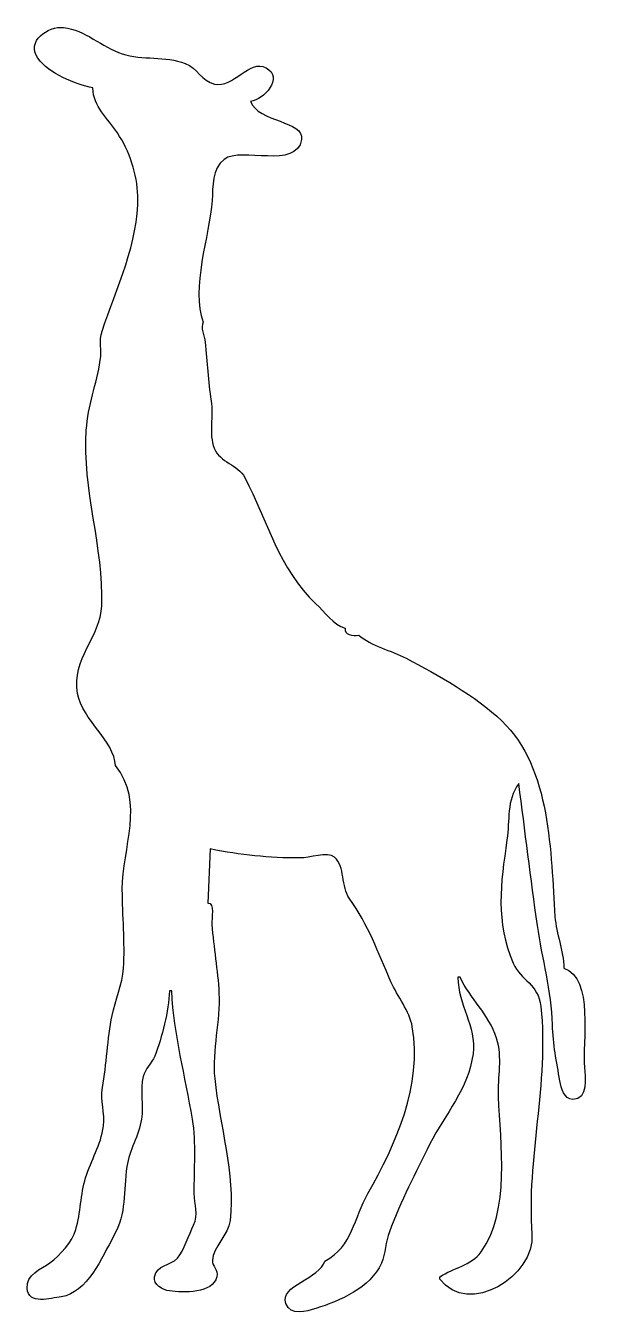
# Model space of a CAD drawing. Header units: centimetres. Extents: x -3 to 3.6, y -7.6 to 7.6.
import ezdxf

# ---------------------------------------------------------------- set-up
doc = ezdxf.new("R2010")
doc.units = ezdxf.units.CM
doc.header["$MEASUREMENT"] = 0
doc.layers.add('Layer 1', color=7, linetype='Continuous')

msp = doc.modelspace()

# ---------------------------------------------------------------- linework, layer by layer
at = {"layer": 'Layer 1'}
msp.add_open_spline([(-2.24578, 6.85424), (-2.24005, 6.62849), (-2.07386, 6.50098), (-1.9575, 6.32507), (-1.9575, 6.32507), (-1.81692, 6.11256), (-1.7231, 5.84108), (-1.71804, 5.58424), (-1.71804, 5.58424), (-1.70725, 5.03563), (-1.96888, 4.50093), (-2.13717, 3.99674), (-2.13717, 3.99674), (-2.17646, 3.87903), (-2.13891, 3.77036), (-2.15806, 3.65278), (-2.15806, 3.65278), (-2.20391, 3.37121), (-2.30295, 3.12224), (-2.32279, 2.83257), (-2.32279, 2.83257), (-2.37038, 2.13757), (-2.11588, 1.4547), (-2.14111, 0.76882), (-2.14111, 0.76882), (-2.15476, 0.39782), (-2.49774, 0.15107), (-2.42497, -0.26305), (-2.42497, -0.26305), (-2.36992, -0.57632), (-1.99251, -0.81685), (-1.9812, -1.10972), (-1.9812, -1.10972), (-1.63101, -1.53705), (-1.89971, -2.07606), (-1.89974, -2.56493), (-1.89974, -2.56493), (-1.89976, -2.87301), (-1.86633, -3.18281), (-1.88539, -3.49097), (-1.88539, -3.49097), (-1.89704, -3.67935), (-1.98338, -3.86218), (-2.02052, -4.04659), (-2.02052, -4.04659), (-2.07591, -4.32163), (-2.08445, -4.61667), (-2.13299, -4.89326), (-2.13299, -4.89326), (-2.15954, -5.04455), (-2.10194, -5.19303), (-2.12153, -5.34305), (-2.12153, -5.34305), (-2.15195, -5.57596), (-2.26597, -5.73604), (-2.33083, -5.95159), (-2.33083, -5.95159), (-2.39039, -6.1495), (-2.38902, -6.36411), (-2.44612, -6.56014), (-2.44612, -6.56014), (-2.48672, -6.69952), (-2.63176, -6.86848), (-2.74963, -6.95058), (-2.74963, -6.95058), (-2.85119, -7.0213), (-3.02969, -7.09613), (-3.01895, -7.24766), (-3.01895, -7.24766), (-3.00428, -7.45469), (-2.74092, -7.36653), (-2.6162, -7.34968), (-2.6162, -7.34968), (-2.31491, -7.30893), (-2.13954, -6.88586), (-2.00227, -6.63951), (-2.00227, -6.63951), (-1.84511, -6.35746), (-1.89131, -6.12476), (-1.84578, -5.8193), (-1.84578, -5.8193), (-1.8175, -5.62952), (-1.70583, -5.45751), (-1.67531, -5.26368), (-1.67531, -5.26368), (-1.6496, -5.10035), (-1.69499, -4.92168), (-1.65539, -4.762), (-1.65539, -4.762), (-1.63295, -4.67151), (-1.55394, -4.60891), (-1.51983, -4.52245), (-1.51983, -4.52245), (-1.43137, -4.29819), (-1.35668, -3.99601), (-1.3462, -3.75555), (-1.3462, -3.75555), (-1.3462, -3.75555), (-1.31974, -3.75555), (-1.31974, -3.75555), (-1.31974, -3.75555), (-1.29333, -4.27935), (-1.16068, -4.75404), (-1.07574, -5.26368), (-1.07574, -5.26368), (-1.02833, -5.5481), (-1.05782, -5.84867), (-1.05516, -6.1368), (-1.05516, -6.1368), (-1.05397, -6.26528), (-1.00465, -6.38408), (-1.06251, -6.50722), (-1.06251, -6.50722), (-1.11454, -6.61795), (-1.17551, -6.80691), (-1.25359, -6.89748), (-1.25359, -6.89748), (-1.3315, -6.98783), (-1.49465, -6.97389), (-1.52259, -7.11502), (-1.52259, -7.11502), (-1.54154, -7.21077), (-1.42451, -7.26935), (-1.3462, -7.28187), (-1.3462, -7.28187), (-1.18663, -7.30735), (-0.83576, -7.31272), (-0.78838, -7.11576), (-0.78838, -7.11576), (-0.76814, -7.03165), (-0.84304, -6.994), (-0.84201, -6.92026), (-0.84201, -6.92026), (-0.83994, -6.77003), (-0.65233, -6.62252), (-0.63402, -6.4543), (-0.63402, -6.4543), (-0.57385, -5.90114), (-0.75914, -5.33411), (-0.81484, -4.78743), (-0.81484, -4.78743), (-0.84944, -4.44746), (-0.74649, -4.11255), (-0.76486, -3.78201), (-0.76486, -3.78201), (-0.77975, -3.5138), (-0.8273, -3.24427), (-0.84791, -2.97797), (-0.84791, -2.97797), (-0.85365, -2.90357), (-0.81158, -2.72138), (-0.89641, -2.72368), (-0.89641, -2.72368), (-0.89641, -2.72368), (-0.86995, -2.08868), (-0.86995, -2.08868), (-0.86995, -2.08868), (-0.50474, -2.15951), (-0.18391, -2.19628), (0.18839, -2.19448), (0.18839, -2.19448), (0.28874, -2.19401), (0.51343, -2.11752), (0.59246, -2.18639), (0.59246, -2.18639), (0.71618, -2.29418), (0.66921, -2.53556), (0.76518, -2.66838), (0.76518, -2.66838), (0.99867, -2.99159), (1.09323, -3.29097), (1.25497, -3.64972), (1.25497, -3.64972), (1.3308, -3.81791), (1.47328, -3.99648), (1.50527, -4.17889), (1.50527, -4.17889), (1.62507, -4.86178), (1.31069, -5.56387), (0.9843, -6.1368), (0.9843, -6.1368), (0.82137, -6.42276), (0.8032, -6.75804), (0.47943, -6.93055), (0.47943, -6.93055), (0.42267, -7.13298), (-0.05792, -7.21993), (0.01966, -7.4304), (0.01966, -7.4304), (0.07628, -7.58402), (0.26167, -7.52089), (0.37359, -7.48684), (0.37359, -7.48684), (0.65331, -7.40172), (1.01201, -7.24554), (1.14168, -6.95701), (1.14168, -6.95701), (1.19452, -6.83948), (1.19094, -6.70658), (1.23608, -6.58659), (1.23608, -6.58659), (1.36993, -6.2307), (1.54144, -5.89315), (1.71122, -5.55472), (1.71122, -5.55472), (1.88854, -5.20126), (2.16755, -4.90773), (2.21811, -4.49639), (2.21811, -4.49639), (2.25923, -4.16171), (2.04047, -3.92446), (2.04047, -3.5968), (2.04047, -3.5968), (2.04047, -3.5968), (2.06693, -3.5968), (2.06693, -3.5968), (2.06693, -3.5968), (2.18726, -3.85482), (2.40065, -4.02387), (2.49426, -4.31118), (2.49426, -4.31118), (2.5695, -4.54211), (2.50762, -4.7652), (2.51775, -4.99909), (2.51775, -4.99909), (2.54172, -5.55146), (2.65764, -6.34257), (2.31302, -6.82358), (2.31302, -6.82358), (2.19755, -6.98471), (1.98456, -7.00964), (1.8288, -7.11576), (1.8288, -7.11576), (1.8288, -7.11576), (1.8288, -7.14222), (1.8288, -7.14222), (1.8288, -7.14222), (2.16223, -7.59024), (2.95, -7.10997), (2.91068, -6.61305), (2.91068, -6.61305), (2.84155, -5.73876), (3.11161, -4.84087), (3.01482, -3.94076), (3.01482, -3.94076), (2.98606, -3.67324), (2.78101, -3.6385), (2.69142, -3.43252), (2.69142, -3.43252), (2.47883, -2.94384), (2.54209, -2.49846), (2.61705, -1.98284), (2.61705, -1.98284), (2.65076, -1.75094), (2.60837, -1.51916), (2.75484, -1.32139), (2.75484, -1.32139), (2.82887, -1.87079), (2.89505, -2.43742), (2.97445, -2.98826), (2.97445, -2.98826), (3.02943, -3.36968), (3.14121, -3.76524), (3.15132, -4.15243), (3.15132, -4.15243), (3.15741, -4.3856), (3.19852, -4.58555), (3.23866, -4.81389), (3.23866, -4.81389), (3.25316, -4.89625), (3.28311, -5.02936), (3.38987, -5.03211), (3.38987, -5.03211), (3.57442, -5.0369), (3.53687, -4.76319), (3.52663, -4.65514), (3.52663, -4.65514), (3.49994, -4.37354), (3.64067, -3.59686), (3.28401, -3.49097), (3.28401, -3.49097), (3.28388, -3.27599), (3.19535, -3.09333), (3.18056, -2.88243), (3.18056, -2.88243), (3.12857, -2.14165), (3.13994, -1.14015), (2.55601, -0.58402), (2.55601, -0.58402), (2.2451, -0.2879), (1.81272, -0.04578), (1.43193, 0.15335), (1.43193, 0.15335), (1.25857, 0.244), (1.02037, 0.29427), (0.8763, 0.42486), (0.8763, 0.42486), (0.81137, 0.41187), (0.6985, 0.42807), (0.71755, 0.50424), (0.71755, 0.50424), (0.58087, 0.54102), (0.47514, 0.69828), (0.37359, 0.7929), (0.37359, 0.7929), (-0.06117, 1.19803), (-0.19526, 1.76927), (-0.46204, 2.27486), (-0.46204, 2.27486), (-0.54401, 2.43025), (-0.75099, 2.45091), (-0.82079, 2.62101), (-0.82079, 2.62101), (-0.8891, 2.78746), (-0.82494, 3.00058), (-0.85577, 3.17653), (-0.85577, 3.17653), (-0.8958, 3.40526), (-0.89961, 3.63363), (-0.92736, 3.86445), (-0.92736, 3.86445), (-0.93646, 3.94025), (-0.98726, 4.03614), (-0.94932, 4.10257), (-0.94932, 4.10257), (-1.10068, 4.4904), (-0.87408, 5.12371), (-0.84587, 5.53132), (-0.84587, 5.53132), (-0.83452, 5.69513), (-0.85167, 5.90194), (-0.70249, 6.01439), (-0.70249, 6.01439), (-0.50125, 6.16608), (0.14396, 5.89041), (0.20487, 6.246), (0.20487, 6.246), (0.24281, 6.46732), (-0.3067, 6.44883), (-0.3937, 6.69549), (-0.3937, 6.69549), (-0.2405, 6.7096), (-0.00161, 6.97585), (-0.21241, 7.09114), (-0.21241, 7.09114), (-0.40505, 7.19649), (-0.60039, 6.84558), (-0.8169, 6.89893), (-0.8169, 6.89893), (-0.9656, 6.93556), (-1.02259, 7.08617), (-1.16101, 7.14138), (-1.16101, 7.14138), (-1.39484, 7.23464), (-1.66432, 7.17451), (-1.90182, 7.25389), (-1.90182, 7.25389), (-2.13778, 7.33275), (-2.34044, 7.53678), (-2.58974, 7.56363), (-2.58974, 7.56363), (-2.7715, 7.58321), (-3.03271, 7.40191), (-2.89125, 7.20308), (-2.89125, 7.20308), (-2.76181, 7.02114), (-2.4564, 6.89925), (-2.24578, 6.85424)], degree=3, knots=[0, 0, 0, 0, 0.01075269, 0.01075269, 0.01075269, 0.01075269, 0.02150538, 0.02150538, 0.02150538, 0.02150538, 0.03225806, 0.03225806, 0.03225806, 0.03225806, 0.04301075, 0.04301075, 0.04301075, 0.04301075, 0.05376344, 0.05376344, 0.05376344, 0.05376344, 0.06451613, 0.06451613, 0.06451613, 0.06451613, 0.07526882, 0.07526882, 0.07526882, 0.07526882, 0.08602151, 0.08602151, 0.08602151, 0.08602151, 0.09677419, 0.09677419, 0.09677419, 0.09677419, 0.10752688, 0.10752688, 0.10752688, 0.10752688, 0.11827957, 0.11827957, 0.11827957, 0.11827957, 0.12903226, 0.12903226, 0.12903226, 0.12903226, 0.13978495, 0.13978495, 0.13978495, 0.13978495, 0.15053763, 0.15053763, 0.15053763, 0.15053763, 0.16129032, 0.16129032, 0.16129032, 0.16129032, 0.17204301, 0.17204301, 0.17204301, 0.17204301, 0.1827957, 0.1827957, 0.1827957, 0.1827957, 0.19354839, 0.19354839, 0.19354839, 0.19354839, 0.20430108, 0.20430108, 0.20430108, 0.20430108, 0.21505376, 0.21505376, 0.21505376, 0.21505376, 0.22580645, 0.22580645, 0.22580645, 0.22580645, 0.23655914, 0.23655914, 0.23655914, 0.23655914, 0.24731183, 0.24731183, 0.24731183, 0.24731183, 0.25806452, 0.25806452, 0.25806452, 0.25806452, 0.2688172, 0.2688172, 0.2688172, 0.2688172, 0.27956989, 0.27956989, 0.27956989, 0.27956989, 0.29032258, 0.29032258, 0.29032258, 0.29032258, 0.30107527, 0.30107527, 0.30107527, 0.30107527, 0.31182796, 0.31182796, 0.31182796, 0.31182796, 0.32258065, 0.32258065, 0.32258065, 0.32258065, 0.33333333, 0.33333333, 0.33333333, 0.33333333, 0.34408602, 0.34408602, 0.34408602, 0.34408602, 0.35483871, 0.35483871, 0.35483871, 0.35483871, 0.3655914, 0.3655914, 0.3655914, 0.3655914, 0.37634409, 0.37634409, 0.37634409, 0.37634409, 0.38709677, 0.38709677, 0.38709677, 0.38709677, 0.39784946, 0.39784946, 0.39784946, 0.39784946, 0.40860215, 0.40860215, 0.40860215, 0.40860215, 0.41935484, 0.41935484, 0.41935484, 0.41935484, 0.43010753, 0.43010753, 0.43010753, 0.43010753, 0.44086022, 0.44086022, 0.44086022, 0.44086022, 0.4516129, 0.4516129, 0.4516129, 0.4516129, 0.46236559, 0.46236559, 0.46236559, 0.46236559, 0.47311828, 0.47311828, 0.47311828, 0.47311828, 0.48387097, 0.48387097, 0.48387097, 0.48387097, 0.49462366, 0.49462366, 0.49462366, 0.49462366, 0.50537634, 0.50537634, 0.50537634, 0.50537634, 0.51612903, 0.51612903, 0.51612903, 0.51612903, 0.52688172, 0.52688172, 0.52688172, 0.52688172, 0.53763441, 0.53763441, 0.53763441, 0.53763441, 0.5483871, 0.5483871, 0.5483871, 0.5483871, 0.55913978, 0.55913978, 0.55913978, 0.55913978, 0.56989247, 0.56989247, 0.56989247, 0.56989247, 0.58064516, 0.58064516, 0.58064516, 0.58064516, 0.59139785, 0.59139785, 0.59139785, 0.59139785, 0.60215054, 0.60215054, 0.60215054, 0.60215054, 0.61290323, 0.61290323, 0.61290323, 0.61290323, 0.62365591, 0.62365591, 0.62365591, 0.62365591, 0.6344086, 0.6344086, 0.6344086, 0.6344086, 0.64516129, 0.64516129, 0.64516129, 0.64516129, 0.65591398, 0.65591398, 0.65591398, 0.65591398, 0.66666667, 0.66666667, 0.66666667, 0.66666667, 0.67741935, 0.67741935, 0.67741935, 0.67741935, 0.68817204, 0.68817204, 0.68817204, 0.68817204, 0.69892473, 0.69892473, 0.69892473, 0.69892473, 0.70967742, 0.70967742, 0.70967742, 0.70967742, 0.72043011, 0.72043011, 0.72043011, 0.72043011, 0.7311828, 0.7311828, 0.7311828, 0.7311828, 0.74193548, 0.74193548, 0.74193548, 0.74193548, 0.75268817, 0.75268817, 0.75268817, 0.75268817, 0.76344086, 0.76344086, 0.76344086, 0.76344086, 0.77419355, 0.77419355, 0.77419355, 0.77419355, 0.78494624, 0.78494624, 0.78494624, 0.78494624, 0.79569892, 0.79569892, 0.79569892, 0.79569892, 0.80645161, 0.80645161, 0.80645161, 0.80645161, 0.8172043, 0.8172043, 0.8172043, 0.8172043, 0.82795699, 0.82795699, 0.82795699, 0.82795699, 0.83870968, 0.83870968, 0.83870968, 0.83870968, 0.84946237, 0.84946237, 0.84946237, 0.84946237, 0.86021505, 0.86021505, 0.86021505, 0.86021505, 0.87096774, 0.87096774, 0.87096774, 0.87096774, 0.88172043, 0.88172043, 0.88172043, 0.88172043, 0.89247312, 0.89247312, 0.89247312, 0.89247312, 0.90322581, 0.90322581, 0.90322581, 0.90322581, 0.91397849, 0.91397849, 0.91397849, 0.91397849, 0.92473118, 0.92473118, 0.92473118, 0.92473118, 0.93548387, 0.93548387, 0.93548387, 0.93548387, 0.94623656, 0.94623656, 0.94623656, 0.94623656, 0.95698925, 0.95698925, 0.95698925, 0.95698925, 0.96774194, 0.96774194, 0.96774194, 0.96774194, 0.97849462, 0.97849462, 0.97849462, 0.97849462, 1, 1, 1, 1], dxfattribs=at)

doc.saveas('drawing.dxf')
